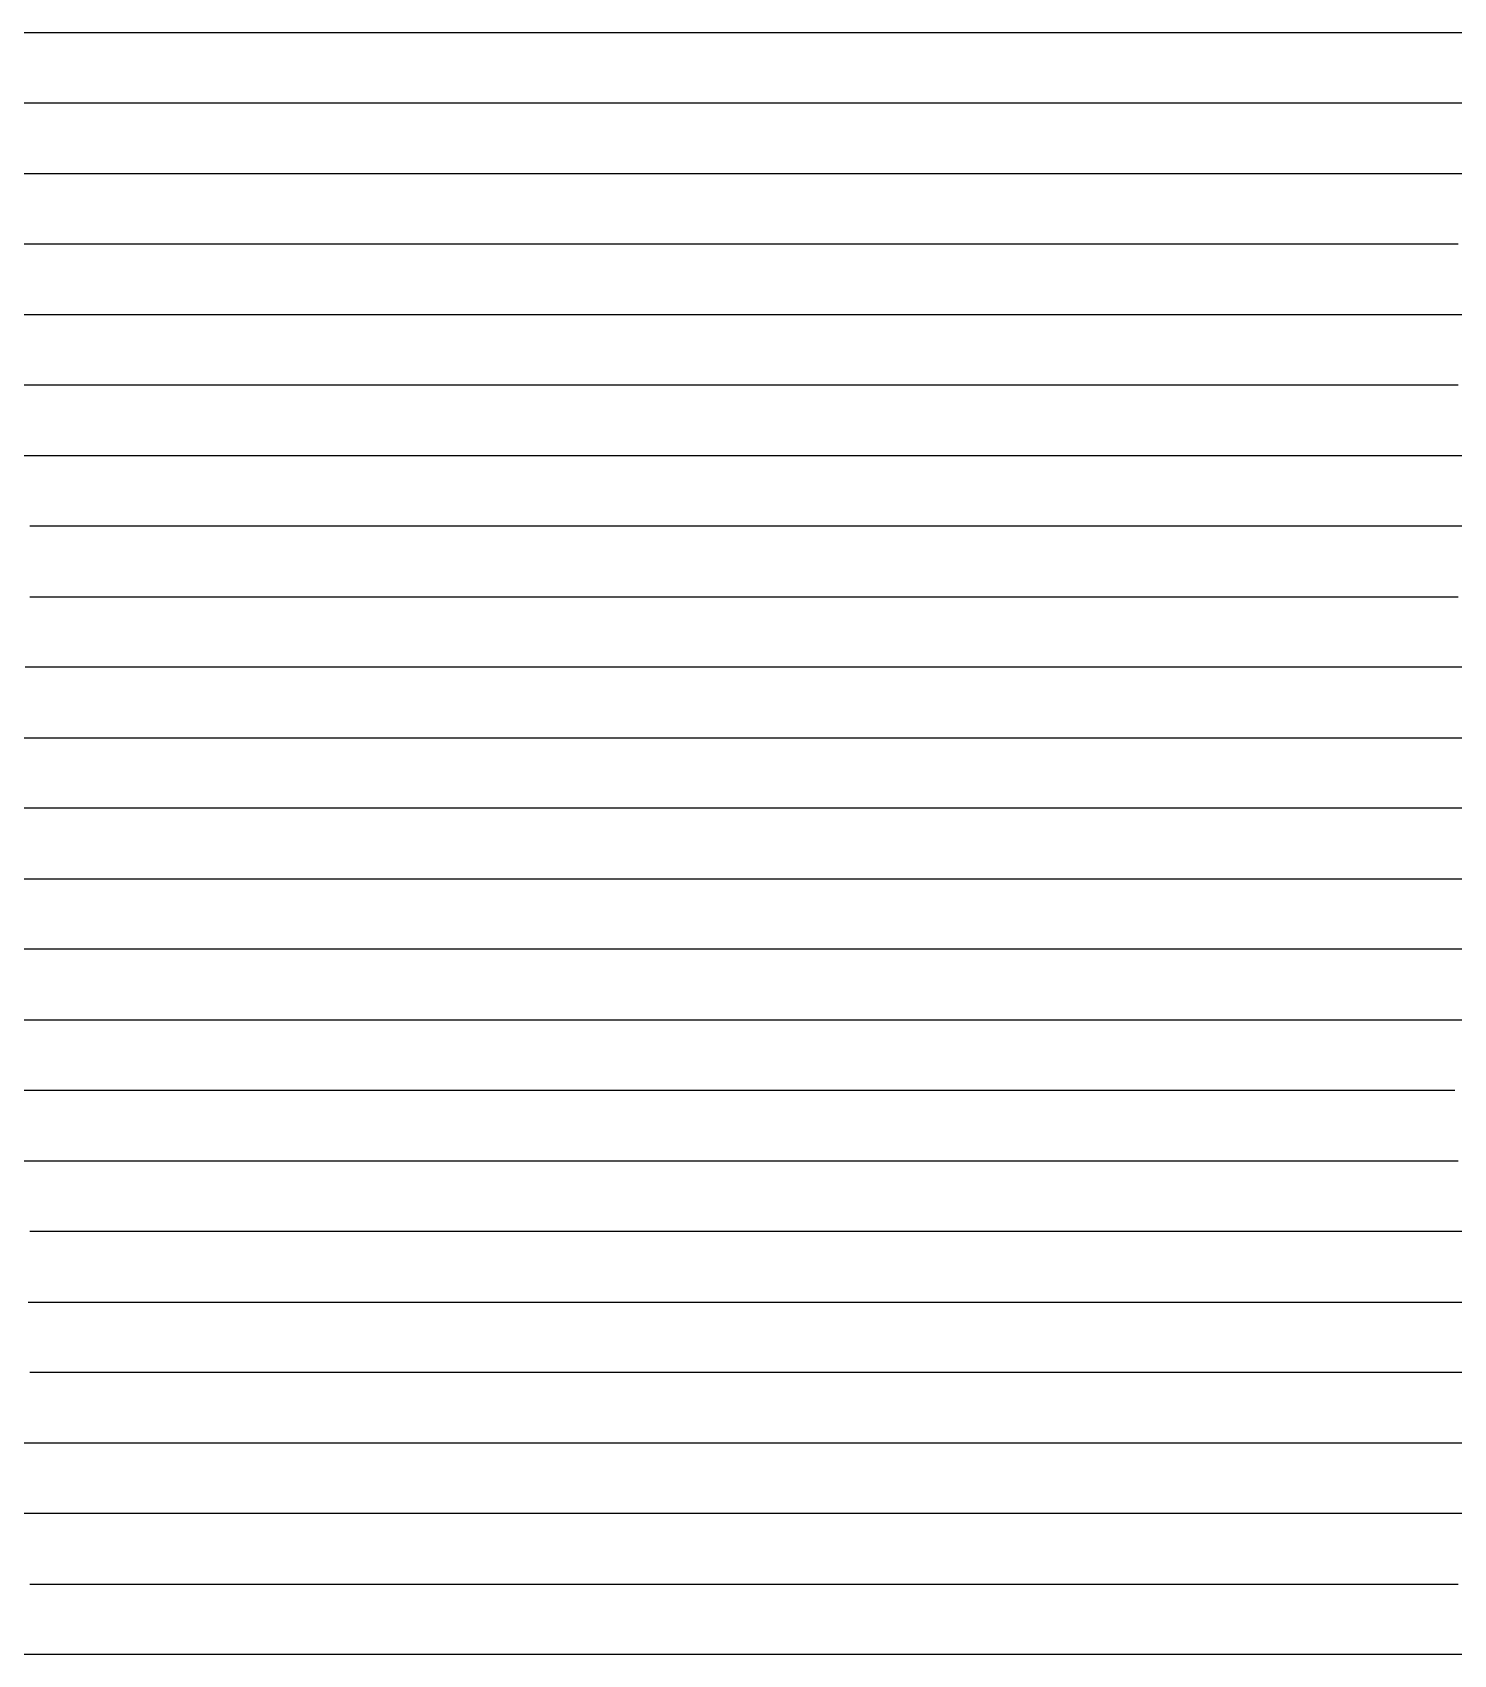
# Model space of a CAD drawing. Extents: x 20 to 170, y 60 to 234.
# Drawn here: x 95 to 113.75, y 102.8 to 124.21 of the extents above; entities that cross this region are included whole.
import ezdxf

# ---------------------------------------------------------------- set-up
doc = ezdxf.new("R2010")
doc.units = 0
doc.header["$LTSCALE"] = 0.000394
doc.layers.add('SPLINE', color=7, linetype='CONTINUOUS')

msp = doc.modelspace()

# ---------------------------------------------------------------- linework, layer by layer
at = {"layer": 'SPLINE', "color": 2}
for points in [[(94.619499, 124.206131, -26.783003), (95.316696, 124.206131, -26.382244), (96.713524, 124.206131, -25.712126), (97.58564, 124.206131, -25.251808), (97.760559, 124.206131, -25.198608), (98.107971, 124.206131, -25.107788), (99.504791, 124.206131, -24.61619), (100.376907, 124.206131, -24.22793), (100.551758, 124.206131, -24.17469), (100.899231, 124.206131, -24.13711), (102.296021, 124.206131, -23.930492), (102.927078, 124.206131, -23.802092), (103.553436, 124.206131, -22.681116), (103.690521, 124.206131, -22.346056), (103.865402, 124.206131, -21.985958), (104.390083, 124.206131, -21.04348), (104.564957, 124.206131, -20.758501), (104.737526, 124.206131, -20.576921), (105.087288, 124.206131, -20.407822), (105.829445, 124.206131, -20.357721), (106.155594, 124.206131, -20.288803), (106.484116, 124.206131, -20.273184), (106.831551, 124.206131, -20.279444), (107.181343, 124.206131, -20.342041), (108.925606, 124.206131, -20.98086), (109.275375, 124.206131, -21.121759), (110.802155, 124.206131, -22.342936), (110.82341, 124.206131, -22.349195), (112.066635, 124.206131, -22.374256), (113.461075, 124.206131, -22.374256), (114.160637, 124.206131, -22.483856)], [(114.245766, 123.274933, -22.962914), (113.461075, 123.274933, -22.743715), (112.76387, 123.274933, -22.461916), (112.414047, 123.274933, -22.399296), (111.36702, 123.274933, -22.311636), (110.669815, 123.274933, -22.292816), (109.755188, 123.274933, -22.346056), (109.731522, 123.274933, -22.355455), (109.275375, 123.274933, -22.020437), (108.575783, 123.274933, -21.372259), (108.228348, 123.274933, -21.1374), (107.878517, 123.274933, -20.971439), (107.181343, 123.274933, -20.583181), (107.006432, 123.274933, -20.526821), (106.484116, 123.274933, -20.442282), (105.784515, 123.274933, -20.354582), (105.087288, 123.274933, -20.382742), (104.912407, 123.274933, -20.439121), (104.65004, 123.274933, -20.545582), (104.390083, 123.274933, -20.677101), (104.040253, 123.274933, -20.915062), (103.690521, 123.274933, -21.278299), (103.525055, 123.274933, -21.591457), (102.797089, 123.274933, -23.482672), (102.775803, 123.274933, -23.520252), (102.296021, 123.274933, -23.704992), (100.899231, 123.274933, -23.939852), (100.551758, 123.274933, -23.986832), (100.376907, 123.274933, -24.024412), (99.504791, 123.274933, -24.28113), (98.107971, 123.274933, -24.866688), (97.58564, 123.274933, -25.016968), (96.713524, 123.274933, -25.370846), (96.013939, 123.274933, -25.759087), (95.316696, 123.274933, -26.106705), (93.222641, 123.274933, -27.20886)], [(93.922264, 122.343689, -26.469904), (95.316696, 122.343689, -25.878086), (96.713524, 122.343689, -25.107788), (98.107971, 122.343689, -24.64123), (98.457794, 122.343689, -24.51289), (98.807556, 122.343689, -24.36569), (100.376907, 122.343689, -23.867872), (100.551758, 122.343689, -23.827112), (101.511368, 122.343689, -23.708132), (102.121147, 122.343689, -23.532812), (102.667099, 122.343689, -22.981674), (102.688377, 122.343689, -22.950354), (102.938911, 122.343689, -22.389915), (103.189423, 122.343689, -21.920218), (103.690521, 122.343689, -21.06852), (103.865402, 122.343689, -20.924461), (104.040253, 122.343689, -20.833681), (104.390083, 122.343689, -20.780441), (105.087288, 122.343689, -20.504902), (105.784515, 122.343689, -20.470442), (106.134315, 122.343689, -20.504902), (106.484116, 122.343689, -20.658281), (107.356194, 122.343689, -21.15308), (107.528755, 122.343689, -21.272039), (107.703667, 122.343689, -21.441099), (107.878517, 122.343689, -21.635258), (108.379616, 122.343689, -22.158157), (108.800293, 122.343689, -22.292816), (109.275375, 122.343689, -22.283436), (110.669815, 122.343689, -22.295956), (111.36702, 122.343689, -22.439976), (112.066635, 122.343689, -22.630976), (112.770966, 122.343689, -22.937874), (112.872581, 122.343689, -22.959774), (113.461075, 122.343689, -22.749996), (113.924286, 122.343689, -22.533936)], [(113.810867, 121.414871, -21.14678), (113.227081, 121.414871, -21.920218), (112.960014, 121.414871, -22.299076), (112.938751, 121.414871, -22.320995), (112.501472, 121.414871, -22.565256), (112.312431, 121.414871, -22.696775), (112.04538, 121.414871, -22.809456), (110.669815, 121.414871, -22.468176), (109.972603, 121.414871, -22.324116), (109.275375, 121.414871, -22.283436), (108.63015, 121.414871, -22.330376), (108.509605, 121.414871, -22.349195), (107.987289, 121.414871, -22.211416), (107.420044, 121.414871, -21.892017), (107.16951, 121.414871, -21.682238), (106.484116, 121.414871, -21.26264), (106.134315, 121.414871, -21.065399), (105.784515, 121.414871, -20.95266), (105.588333, 121.414871, -20.943281), (105.325989, 121.414871, -20.849321), (105.087288, 121.414871, -20.783562), (104.390083, 121.414871, -20.774181), (104.040253, 121.414871, -20.846222), (103.865402, 121.414871, -20.936981), (103.605392, 121.414871, -21.13114), (103.343056, 121.414871, -21.353439), (102.993263, 121.414871, -21.732338), (102.688377, 121.414871, -22.189476), (102.012428, 121.414871, -23.423214), (100.899231, 121.414871, -23.623592), (100.551758, 121.414871, -23.676832), (100.376907, 121.414871, -23.717512), (99.504791, 121.414871, -23.971172), (98.107971, 121.414871, -24.44087), (96.713524, 121.414871, -25.038908), (96.363731, 121.414871, -25.173548), (96.101364, 121.414871, -25.292528), (95.841377, 121.414871, -25.433426), (95.666496, 121.414871, -25.536806), (95.316696, 121.414871, -25.683947), (93.922264, 121.414871, -26.210024)], [(93.922264, 120.483658, -25.978264), (95.316696, 120.483658, -25.527367), (96.713524, 120.483658, -24.951248), (98.457794, 120.483658, -24.05571), (98.807556, 120.483658, -23.946112), (99.504791, 120.483658, -23.745712), (100.899231, 120.483658, -23.457632), (101.513718, 120.483658, -23.432592), (101.882462, 120.483658, -23.297974), (102.600922, 120.483658, -21.904577), (102.645813, 120.483658, -21.829378), (102.818375, 120.483658, -21.600838), (102.993263, 120.483658, -21.45052), (103.690521, 120.483658, -21.099819), (104.040253, 120.483658, -21.01528), (104.390083, 120.483658, -20.95266), (104.737526, 120.483658, -20.936981), (105.087288, 120.483658, -20.9683), (105.262192, 120.483658, -21.01528), (105.784515, 120.483658, -21.265779), (106.484116, 120.483658, -21.641518), (107.072609, 120.483658, -22.205135), (107.093887, 120.483658, -22.214516), (107.878517, 120.483658, -22.180098), (108.575783, 120.483658, -22.176958), (109.535355, 120.483658, -22.324116), (109.818947, 120.483658, -22.324116), (110.10257, 120.483658, -22.389915), (110.669815, 120.483658, -22.558956), (110.899063, 120.483658, -22.659176), (111.128349, 120.483658, -22.743715), (111.149628, 120.483658, -22.731195), (112.038292, 120.483658, -22.155058), (112.76387, 120.483658, -21.127979), (113.113632, 120.483658, -20.730362), (113.461075, 120.483658, -20.526821), (114.160637, 120.483658, -20.295103)], [(113.810867, 119.552414, -20.010183), (113.461075, 119.552414, -20.063343), (113.113632, 119.552414, -20.219963), (112.414047, 119.552414, -20.592562), (112.066635, 119.552414, -20.824282), (111.128349, 119.552414, -22.070498), (110.669815, 119.552414, -22.311636), (110.485443, 119.552414, -22.383615), (110.277481, 119.552414, -22.499516), (109.776413, 119.552414, -22.327276), (109.46209, 119.552414, -22.274055), (108.925606, 119.552414, -22.104918), (108.575783, 119.552414, -22.064238), (108.228348, 119.552414, -22.061098), (108.053429, 119.552414, -22.076797), (107.878517, 119.552414, -22.101818), (107.507477, 119.552414, -22.176958), (106.985176, 119.552414, -22.057978), (106.734642, 119.552414, -22.023558), (106.264305, 119.552414, -22.020437), (106.243027, 119.552414, -22.001617), (105.692352, 119.552414, -21.5476), (105.415825, 119.552414, -21.347179), (105.122757, 119.552414, -21.2689), (104.737526, 119.552414, -21.215679), (104.040253, 119.552414, -21.215679), (103.690521, 119.552414, -21.231359), (102.993263, 119.552414, -21.33778), (102.645813, 119.552414, -21.672817), (102.296021, 119.552414, -22.242716), (102.066765, 119.552414, -22.627855), (101.816261, 119.552414, -23.103834), (101.487755, 119.552414, -23.304234), (100.899231, 119.552414, -23.272934), (100.202026, 119.552414, -23.357414), (99.679703, 119.552414, -23.441992), (99.504791, 119.552414, -23.485832), (98.807556, 119.552414, -23.739452), (98.457794, 119.552414, -23.858412), (98.370331, 119.552414, -23.902292), (97.410728, 119.552414, -24.40955), (96.713524, 119.552414, -24.829128), (95.316696, 119.552414, -25.405266), (93.922264, 119.552414, -25.874947)], [(93.922264, 118.623627, -25.712126), (95.316696, 118.623627, -25.286308), (96.013939, 118.623627, -25.045168), (96.713524, 118.623627, -24.694489), (97.410728, 118.623627, -24.19035), (97.760559, 118.623627, -24.008732), (98.457794, 118.623627, -23.695652), (98.807556, 118.623627, -23.557852), (99.32988, 118.623627, -23.322994), (99.504791, 118.623627, -23.254114), (99.852196, 118.623627, -23.197754), (100.899231, 118.623627, -23.157074), (101.402657, 118.623627, -23.182114), (101.804436, 118.623627, -22.853313), (101.832809, 118.623627, -22.828274), (102.064415, 118.623627, -22.449356), (102.253487, 118.623627, -22.180098), (102.645813, 118.623627, -21.654078), (102.993263, 118.623627, -21.319019), (103.690521, 118.623627, -21.22818), (105.087288, 118.623627, -21.306459), (105.224373, 118.623627, -21.34096), (105.359077, 118.623627, -21.39102), (105.633247, 118.623627, -21.51314), (106.200485, 118.623627, -21.873238), (106.484116, 118.623627, -21.866978), (107.878517, 118.623627, -21.926437), (108.575783, 118.623627, -21.979677), (109.275375, 118.623627, -22.123737), (109.514076, 118.623627, -22.198875), (109.698441, 118.623627, -22.076797), (110.253838, 118.623627, -21.845037), (110.272736, 118.623627, -21.829378), (110.669815, 118.623627, -21.306459), (111.019638, 118.623627, -20.827421), (111.36702, 118.623627, -20.514261), (112.066635, 118.623627, -20.088444), (112.241554, 118.623627, -19.988243), (112.414047, 118.623627, -19.906803), (112.76387, 118.623627, -19.825403), (113.113632, 118.623627, -19.794104), (113.461075, 118.623627, -19.753384), (114.160637, 118.623627, -19.718964)], [(114.007034, 117.692383, -19.709543), (113.461075, 117.692383, -19.480986), (112.76387, 117.692383, -19.462185), (112.066635, 117.692383, -19.571785), (111.716835, 117.692383, -19.609325), (111.36702, 117.692383, -19.718964), (110.669815, 117.692383, -20.229343), (109.275375, 117.692383, -21.726078), (108.946861, 117.692383, -21.992218), (108.925606, 117.692383, -22.007877), (108.549789, 117.692383, -21.970318), (108.041656, 117.692383, -21.788717), (107.878517, 117.692383, -21.751118), (107.703667, 117.692383, -21.726078), (107.181343, 117.692383, -21.685358), (106.484116, 117.692383, -21.641518), (106.122482, 117.692383, -21.675938), (105.741951, 117.692383, -21.766758), (105.413452, 117.692383, -21.660337), (105.087288, 117.692383, -21.522539), (104.390083, 117.692383, -21.2689), (103.690521, 117.692383, -21.22818), (102.993263, 117.692383, -21.31584), (102.818375, 117.692383, -21.441099), (102.296021, 117.692383, -21.960897), (102.05497, 117.692383, -22.249016), (101.861191, 117.692383, -22.511995), (101.315224, 117.692383, -23.000494), (100.899231, 117.692383, -22.997334), (100.202026, 117.692383, -22.969173), (99.852196, 117.692383, -22.972294), (99.504791, 117.692383, -23.028654), (99.32988, 117.692383, -23.097534), (98.807556, 117.692383, -23.391893), (98.457794, 117.692383, -23.570332), (98.107971, 117.692383, -23.717512), (97.410728, 117.692383, -24.014992), (96.713524, 117.692383, -24.54731), (95.687782, 117.692383, -25.098408), (95.141815, 117.692383, -25.186089), (94.966896, 117.692383, -25.223688)], [(94.966896, 116.761154, -25.045168), (95.753952, 116.761154, -24.882368), (96.233772, 116.761154, -24.62875), (97.060936, 116.761154, -24.10581), (97.410728, 116.761154, -23.889732), (97.760559, 116.761154, -23.742552), (98.107971, 116.761154, -23.573492), (98.807556, 116.761154, -23.197754), (99.32988, 116.761154, -22.900274), (99.504791, 116.761154, -22.834494), (99.679703, 116.761154, -22.800076), (99.852196, 116.761154, -22.784416), (100.899231, 116.761154, -22.781296), (101.249031, 116.761154, -22.765656), (101.270302, 116.761154, -22.749996), (101.91082, 116.761154, -22.073618), (102.038429, 116.761154, -21.945278), (102.296021, 116.761154, -21.735477), (102.47094, 116.761154, -21.619577), (102.993263, 116.761154, -21.319019), (103.690521, 116.761154, -21.22818), (104.390083, 116.761154, -21.2689), (104.737526, 116.761154, -21.33778), (105.087288, 116.761154, -21.42544), (105.349663, 116.761154, -21.52566), (105.633247, 116.761154, -21.619577), (106.058693, 116.761154, -21.50062), (106.484116, 116.761154, -21.456779), (107.878517, 116.761154, -21.660337), (108.207092, 116.761154, -21.741737), (108.228348, 116.761154, -21.735477), (108.488335, 116.761154, -21.522539), (109.225777, 116.761154, -20.799221), (109.447929, 116.761154, -20.473581), (110.147484, 116.761154, -19.703283), (110.322403, 116.761154, -19.552965), (110.669815, 116.761154, -19.387045), (111.36702, 116.761154, -19.289986), (112.066635, 116.761154, -19.221106), (112.525108, 116.761154, -19.252405), (112.981285, 116.761154, -19.446526), (113.461075, 116.761154, -19.455925), (113.810867, 116.761154, -19.581165)], [(113.995224, 115.832321, -19.953823), (113.728157, 115.832321, -19.769043), (112.806404, 115.832321, -19.318146), (112.130424, 115.832321, -19.211685), (112.066635, 115.832321, -19.161585), (111.716835, 115.832321, -18.945547), (111.36702, 115.832321, -18.882927), (110.669815, 115.832321, -18.945547), (110.147484, 115.832321, -19.114605), (109.700821, 115.832321, -19.246145), (109.488083, 115.832321, -19.383905), (109.381699, 115.832321, -19.471565), (109.275375, 115.832321, -19.574905), (109.100464, 115.832321, -19.803463), (108.27092, 115.832321, -21.059139), (107.812378, 115.832321, -21.5476), (107.791092, 115.832321, -21.556959), (107.136452, 115.832321, -21.44738), (106.810272, 115.832321, -21.41922), (106.484116, 115.832321, -21.416059), (106.089424, 115.832321, -21.42544), (105.675812, 115.832321, -21.475559), (105.087288, 115.832321, -21.39102), (104.912407, 115.832321, -21.3566), (104.390083, 115.832321, -21.1875), (104.040253, 115.832321, -21.127979), (103.690521, 115.832321, -21.115499), (102.993263, 115.832321, -21.237579), (102.47094, 115.832321, -21.616478), (102.296021, 115.832321, -21.710398), (101.740646, 115.832321, -22.092438), (101.530319, 115.832321, -22.261496), (101.322289, 115.832321, -22.455656), (101.161568, 115.832321, -22.618456), (100.899231, 115.832321, -22.649796), (100.202026, 115.832321, -22.693596), (99.852196, 115.832321, -22.709316), (99.504791, 115.832321, -22.734356), (99.32988, 115.832321, -22.784416), (98.807556, 115.832321, -23.081894), (98.107971, 115.832321, -23.407534), (97.410728, 115.832321, -23.695652), (96.713524, 115.832321, -24.06513), (96.013939, 115.832321, -24.40011), (95.666496, 115.832321, -24.55357), (94.90313, 115.832321, -24.866688)], [(94.052254, 114.901108, -25.001308), (95.316696, 114.901108, -24.39073), (96.713524, 114.901108, -23.742552), (98.107971, 114.901108, -23.263514), (98.807556, 114.901108, -22.966034), (99.32988, 114.901108, -22.712416), (99.504791, 114.901108, -22.659176), (99.679703, 114.901108, -22.640396), (100.202026, 114.901108, -22.599676), (100.899231, 114.901108, -22.530796), (101.182816, 114.901108, -22.496336), (101.20649, 114.901108, -22.490116), (101.478271, 114.901108, -22.270876), (101.750061, 114.901108, -22.086178), (102.993263, 114.901108, -21.1875), (103.690521, 114.901108, -21.11232), (104.040253, 114.901108, -21.11232), (104.390083, 114.901108, -21.134239), (104.86277, 114.901108, -21.23448), (105.044746, 114.901108, -21.284559), (106.484116, 114.901108, -21.265779), (106.843361, 114.901108, -21.28142), (107.202621, 114.901108, -21.3566), (107.42952, 114.901108, -21.17182), (108.228348, 114.901108, -19.941263), (108.403229, 114.901108, -19.706444), (108.575783, 114.901108, -19.512285), (109.275375, 114.901108, -18.936108), (109.62278, 114.901108, -18.713827), (109.972603, 114.901108, -18.626167), (110.669815, 114.901108, -18.648067), (111.149628, 114.901108, -18.876667), (111.36702, 114.901108, -18.876667), (111.716835, 114.901108, -18.914248), (112.066635, 114.901108, -19.108345), (112.76387, 114.901108, -19.646925), (113.113632, 114.901108, -19.884903), (113.286156, 114.901108, -20.053984), (113.635986, 114.901108, -20.492361), (113.657265, 114.901108, -20.504902), (114.257545, 114.901108, -20.129164)], [(114.857872, 113.969925, -19.972584), (113.461075, 113.969925, -20.003883), (113.134895, 113.969925, -20.179243), (112.806404, 113.969925, -20.429722), (112.785126, 113.969925, -20.420341), (112.425888, 113.969925, -19.844183), (112.066635, 113.969925, -19.418365), (111.979149, 113.969925, -19.346325), (111.891716, 113.969925, -19.283726), (111.36702, 113.969925, -18.964327), (110.669815, 113.969925, -18.613607), (109.275375, 113.969925, -18.504007), (108.925606, 113.969925, -18.532207), (108.575783, 113.969925, -18.688787), (108.228348, 113.969925, -19.026947), (107.878517, 113.969925, -19.484085), (107.301895, 113.969925, -20.291964), (106.722839, 113.969925, -21.256399), (106.701561, 113.969925, -21.265779), (105.437111, 113.969925, -21.265779), (105.087288, 113.969925, -21.17812), (104.737526, 113.969925, -21.134239), (104.390083, 113.969925, -21.11858), (103.690521, 113.969925, -21.11232), (102.993263, 113.969925, -21.1875), (102.296021, 113.969925, -21.710398), (101.783173, 113.969925, -22.054857), (101.527908, 113.969925, -22.192656), (101.270302, 113.969925, -22.358576), (100.899231, 113.969925, -22.393036), (100.551758, 113.969925, -22.427456), (99.852196, 113.969925, -22.593416), (99.767128, 113.969925, -22.609076), (99.504791, 113.969925, -22.630976), (99.154991, 113.969925, -22.728056), (98.807556, 113.969925, -22.847054), (98.107971, 113.969925, -23.128874), (97.410728, 113.969925, -23.332394), (97.060936, 113.969925, -23.416954), (95.841377, 113.969925, -23.770752), (95.666496, 113.969925, -23.842772), (94.794373, 113.969925, -24.37195)], [(93.922264, 113.038696, -24.829128), (95.316696, 113.038696, -23.930492), (95.666496, 113.038696, -23.733192), (96.013939, 113.038696, -23.632992), (96.713524, 113.038696, -23.357414), (98.107971, 113.038696, -22.962914), (99.504791, 113.038696, -22.580875), (100.202026, 113.038696, -22.439976), (100.551758, 113.038696, -22.393036), (100.811806, 113.038696, -22.371096), (101.511368, 113.038696, -22.261496), (101.953354, 113.038696, -22.026638), (102.296021, 113.038696, -21.669718), (102.558388, 113.038696, -21.45052), (102.993263, 113.038696, -21.127979), (103.690521, 113.038696, -20.999599), (105.087288, 113.038696, -21.093559), (105.378029, 113.038696, -21.156179), (105.666359, 113.038696, -21.265779), (105.687622, 113.038696, -21.265779), (105.857788, 113.038696, -21.21254), (106.484116, 113.038696, -20.573801), (107.290047, 113.038696, -19.255526), (107.410622, 113.038696, -19.083305), (107.528755, 113.038696, -18.942408), (107.878517, 113.038696, -18.707527), (108.228348, 113.038696, -18.597967), (108.575783, 113.038696, -18.538467), (108.925606, 113.038696, -18.497747), (109.275375, 113.038696, -18.497747), (109.972603, 113.038696, -18.525948), (110.669815, 113.038696, -18.788967), (110.991257, 113.038696, -18.964327), (111.151955, 113.038696, -19.086445), (111.312653, 113.038696, -19.246145), (111.636482, 113.038696, -19.731483), (111.957893, 113.038696, -20.373362), (111.979149, 113.038696, -20.392141), (112.066635, 113.038696, -20.304483), (112.414047, 113.038696, -20.053984), (112.76387, 113.038696, -19.950644), (113.461075, 113.038696, -19.938124), (114.160637, 113.038696, -19.938124)], [(114.160637, 112.109879, -20.041464), (113.635986, 112.109879, -19.928743), (113.461075, 112.109879, -19.909964), (113.113632, 112.109879, -19.903704), (112.76387, 112.109879, -19.906803), (112.066635, 112.109879, -19.956944), (111.683754, 112.109879, -20.016443), (111.30323, 112.109879, -20.207443), (111.281952, 112.109879, -20.204264), (111.203934, 112.109879, -20.075903), (110.494934, 112.109879, -19.042587), (110.322403, 112.109879, -18.842167), (110.147484, 112.109879, -18.682487), (109.972603, 112.109879, -18.579187), (109.275375, 112.109879, -18.494627), (108.925606, 112.109879, -18.303629), (108.575783, 112.109879, -18.241009), (107.878517, 112.109879, -18.297369), (107.703667, 112.109879, -18.381929), (107.528755, 112.109879, -18.513388), (106.656639, 112.109879, -19.362005), (106.484116, 112.109879, -19.571785), (105.654526, 112.109879, -20.999599), (105.633247, 112.109879, -21.0278), (105.444183, 112.109879, -21.121759), (105.087288, 112.109879, -21.07164), (104.912407, 112.109879, -21.06852), (104.390083, 112.109879, -21.0278), (103.690521, 112.109879, -20.999599), (102.993263, 112.109879, -21.099819), (102.558388, 112.109879, -21.45052), (102.296021, 112.109879, -21.691658), (102.05497, 112.109879, -21.970318), (102.033714, 112.109879, -21.979677), (99.504791, 112.109879, -22.480696), (98.107971, 112.109879, -22.809456), (96.713524, 112.109879, -23.235353), (95.316696, 112.109879, -23.902292), (94.423332, 112.109879, -24.41577)], [(94.825142, 111.178665, -22.737455), (95.146507, 111.178665, -23.557852), (95.229248, 111.178665, -23.623592), (95.316696, 111.178665, -23.611092), (95.687782, 111.178665, -23.670572), (96.713524, 111.178665, -23.166454), (98.457794, 111.178665, -22.590296), (99.504791, 111.178665, -22.339796), (100.899231, 111.178665, -22.111217), (101.487755, 111.178665, -21.989098), (102.069153, 111.178665, -21.726078), (102.296021, 111.178665, -21.5413), (102.993263, 111.178665, -21.18438), (103.343056, 111.178665, -21.06852), (103.690521, 111.178665, -20.999599), (104.335709, 111.178665, -20.936981), (104.657127, 111.178665, -20.924461), (104.978577, 111.178665, -20.933882), (105.087288, 111.178665, -20.802341), (105.545815, 111.178665, -20.223083), (106.484116, 111.178665, -18.814007), (106.831551, 111.178665, -18.497747), (107.181343, 111.178665, -18.359989), (107.528755, 111.178665, -18.291109), (107.878517, 111.178665, -18.237869), (108.925606, 111.178665, -18.237869), (109.275375, 111.178665, -18.378769), (109.797668, 111.178665, -18.701267), (109.972603, 111.178665, -18.829687), (110.147484, 111.178665, -18.979967), (110.277481, 111.178665, -19.114605), (110.322403, 111.178665, -19.167866), (110.669815, 111.178665, -19.759684), (110.82341, 111.178665, -20.035223), (110.844696, 111.178665, -20.060244), (112.066635, 111.178665, -19.900583), (113.461075, 111.178665, -19.909964), (113.940865, 111.178665, -20.135424)], [(113.765953, 110.247437, -20.110363), (113.418564, 110.247437, -20.163584), (113.229439, 110.247437, -20.075903), (112.730759, 110.247437, -19.875504), (112.066635, 110.247437, -19.825403), (111.716835, 110.247437, -19.841043), (111.019638, 110.247437, -19.894283), (110.669815, 110.247437, -19.950644), (110.561104, 110.247437, -19.985064), (110.539848, 110.247437, -19.969423), (109.275375, 110.247437, -18.469587), (108.925606, 110.247437, -18.269169), (108.575783, 110.247437, -18.234749), (108.249626, 110.247437, -18.234749), (108.053429, 110.247437, -18.134529), (107.878517, 110.247437, -18.078169), (107.181343, 110.247437, -18.059389), (106.831551, 110.247437, -18.159569), (106.656639, 110.247437, -18.269169), (106.484116, 110.247437, -18.428909), (105.784515, 110.247437, -19.111506), (105.437111, 110.247437, -19.552965), (104.78241, 110.247437, -20.511162), (104.761162, 110.247437, -20.533062), (104.191528, 110.247437, -20.811762), (104.0923, 110.247437, -20.836802), (102.993263, 110.247437, -21.28772), (102.558388, 110.247437, -21.481859), (101.946259, 110.247437, -21.669718), (101.598816, 110.247437, -21.788717), (101.249031, 110.247437, -21.929598), (100.899231, 110.247437, -21.989098), (99.852196, 110.247437, -22.189476), (99.504791, 110.247437, -22.242716), (98.107971, 110.247437, -22.612196), (96.517326, 110.247437, -23.197754), (96.493698, 110.247437, -23.172714), (96.347191, 110.247437, -22.803196), (96.089592, 110.247437, -22.295956), (95.831963, 110.247437, -21.992218), (95.510506, 110.247437, -21.726078), (95.316696, 110.247437, -21.610218), (95, 110.247437, -21.550699), (94.685638, 110.247437, -21.588278)], [(94.619499, 109.318573, -20.799221), (95.316696, 109.318573, -20.611382), (95.666496, 109.318573, -20.639542), (96.013939, 109.318573, -20.724081), (96.363731, 109.318573, -20.924461), (96.538612, 109.318573, -21.106079), (96.713524, 109.318573, -21.416059), (96.997116, 109.318573, -22.129997), (97.280769, 109.318573, -22.749996), (97.302055, 109.318573, -22.787556), (99.504791, 109.318573, -22.111217), (100.202026, 109.318573, -22.029818), (100.551758, 109.318573, -22.004738), (100.811806, 109.318573, -21.957798), (100.899231, 109.318573, -21.938997), (102.296021, 109.318573, -21.516279), (102.993263, 109.318573, -21.203159), (103.343056, 109.318573, -21.06226), (103.690521, 109.318573, -20.883741), (103.931549, 109.318573, -20.758501), (104.673729, 109.318573, -19.884903), (105.087288, 109.318573, -19.346325), (105.784515, 109.318573, -18.497747), (106.134315, 109.318573, -18.291109), (106.831551, 109.318573, -18.006189), (107.181343, 109.318573, -17.943489), (107.528755, 109.318573, -17.934109), (107.878517, 109.318573, -17.956049), (108.228348, 109.318573, -18.059389), (108.575783, 109.318573, -18.244129), (108.925606, 109.318573, -18.463327), (109.166664, 109.318573, -18.660587), (109.275375, 109.318573, -18.763927), (110.081345, 109.318573, -19.700144), (110.10257, 109.318573, -19.709543), (110.350723, 109.318573, -19.769043), (110.669815, 109.318573, -19.665726), (111.36702, 109.318573, -19.603106), (111.716835, 109.318573, -19.665726), (111.979149, 109.318573, -19.781544), (112.553513, 109.318573, -19.731483), (112.886765, 109.318573, -19.631266), (113.222382, 109.318573, -19.587465), (113.243599, 109.318573, -19.581165), (113.461075, 109.318573, -19.399586), (113.810867, 109.318573, -19.061407)], [(114.857872, 108.38739, -18.122009), (113.461075, 108.38739, -18.447649), (113.00489, 108.38739, -18.726347), (112.546394, 108.38739, -19.064528), (112.295883, 108.38739, -19.145926), (111.608131, 108.38739, -19.506025), (111.357605, 108.38739, -19.487246), (111.128349, 108.38739, -19.474686), (110.669815, 108.38739, -19.512285), (109.90641, 108.38739, -19.609325), (109.655876, 108.38739, -19.352625), (108.575783, 108.38739, -18.353729), (108.228348, 108.38739, -18.056269), (107.878517, 108.38739, -17.940409), (106.484116, 108.38739, -17.95295), (106.134315, 108.38739, -17.999889), (105.959435, 108.38739, -18.056269), (105.784515, 108.38739, -18.153309), (105.609604, 108.38739, -18.297369), (105.437111, 108.38739, -18.507187), (104.555511, 108.38739, -19.634405), (104.002457, 108.38739, -20.542461), (103.777946, 108.38739, -20.799221), (102.993263, 108.38739, -21.18438), (102.296021, 108.38739, -21.503759), (101.946259, 108.38739, -21.635258), (101.686241, 108.38739, -21.707277), (100.899231, 108.38739, -21.870098), (100.202026, 108.38739, -21.992218), (99.504791, 108.38739, -22.042297), (99.036804, 108.38739, -22.148798), (98.568848, 108.38739, -22.292816), (98.261566, 108.38739, -22.186357), (98.107971, 108.38739, -21.970318), (97.410728, 108.38739, -20.749102), (97.060936, 108.38739, -20.479841), (96.713524, 108.38739, -20.370241), (95.316696, 108.38739, -20.169844), (94.966896, 108.38739, -20.198044)], [(94.945633, 107.456161, -20.104103), (95.579071, 107.456161, -20.141644), (96.013939, 107.456161, -20.044603), (96.363731, 107.456161, -20.044603), (96.713524, 107.456161, -20.069643), (97.060936, 107.456161, -20.079063), (97.410728, 107.456161, -20.063343), (97.760559, 107.456161, -20.104103), (98.107971, 107.456161, -20.241863), (98.457794, 107.456161, -20.583181), (98.807556, 107.456161, -21.080999), (99.176277, 107.456161, -21.53508), (99.504791, 107.456161, -21.694757), (99.722237, 107.456161, -21.829378), (100.145294, 107.456161, -21.835678), (100.899231, 107.456161, -21.744858), (102.296021, 107.456161, -21.55386), (102.47094, 107.456161, -21.48806), (102.993263, 107.456161, -21.23448), (103.690521, 107.456161, -20.911942), (103.855927, 107.456161, -20.598822), (104.061539, 107.456161, -20.238724), (104.574448, 107.456161, -19.402685), (105.087288, 107.456161, -18.760807), (105.437111, 107.456161, -18.347469), (105.609604, 107.456161, -18.153309), (105.784515, 107.456161, -18.024929), (106.484116, 107.456161, -17.934109), (107.181343, 107.456161, -17.965429), (107.528755, 107.456161, -18.009289), (107.878517, 107.456161, -18.078169), (108.228348, 107.456161, -18.225349), (109.275375, 107.456161, -19.111506), (109.62278, 107.456161, -19.327505), (110.156906, 107.456161, -19.192905), (110.757271, 107.456161, -19.205425), (111.423767, 107.456161, -18.788967), (111.745216, 107.456161, -18.673107), (112.066635, 107.456161, -18.591667), (113.461075, 107.456161, -18.071909), (114.160637, 107.456161, -17.984249)], [(114.160637, 106.527359, -17.821411), (113.461075, 106.527359, -17.859009), (112.76387, 106.527359, -17.943489), (112.414047, 106.527359, -18.040609), (111.629387, 106.527359, -18.325529), (110.669815, 106.527359, -18.638647), (109.972603, 106.527359, -18.807747), (109.62278, 106.527359, -18.917347), (109.18792, 106.527359, -19.149065), (109.105202, 106.527359, -19.127146), (107.878517, 106.527359, -18.32869), (107.181343, 106.527359, -17.993629), (106.484116, 106.527359, -17.927889), (106.134315, 106.527359, -17.940409), (105.784515, 106.527359, -18.043709), (105.087288, 106.527359, -18.782707), (104.399498, 106.527359, -19.656305), (103.690521, 106.527359, -20.9965), (102.754555, 106.527359, -21.41922), (102.730919, 106.527359, -21.41922), (102.296021, 106.527359, -21.2971), (101.849327, 106.527359, -21.247), (101.402657, 106.527359, -21.31584), (101.095367, 106.527359, -21.203159), (100.856697, 106.527359, -21.16556), (99.630043, 106.527359, -20.423462), (99.32988, 106.527359, -20.069643), (99.154991, 106.527359, -19.894283), (98.807556, 106.527359, -19.718964), (98.107971, 106.527359, -19.681385), (97.760559, 106.527359, -19.734564), (97.060936, 106.527359, -19.790983), (96.451157, 106.527359, -19.878643), (95.316696, 106.527359, -19.665726), (94.966896, 106.527359, -19.606205)], [(93.922264, 105.596123, -19.362005), (95.316696, 105.596123, -19.205425), (96.013939, 105.596123, -19.264925), (96.713524, 105.596123, -19.415245), (97.736885, 105.596123, -19.584286), (98.107971, 105.596123, -19.434006), (98.457794, 105.596123, -19.315025), (98.632668, 105.596123, -19.264925), (98.807556, 105.596123, -19.233625), (99.504791, 105.596123, -19.211685), (99.852196, 105.596123, -19.305645), (100.289452, 105.596123, -19.552965), (100.551758, 105.596123, -19.556086), (100.899231, 105.596123, -19.650085), (101.379051, 105.596123, -19.935003), (101.598816, 105.596123, -20.119743), (101.795013, 105.596123, -20.363981), (101.99115, 105.596123, -20.661442), (102.560745, 105.596123, -21.0278), (103.146912, 105.596123, -21.247), (103.397423, 105.596123, -21.22192), (103.73539, 105.596123, -21.04348), (103.756668, 105.596123, -21.012159), (104.423195, 105.596123, -19.790983), (104.588623, 105.596123, -19.512285), (104.754059, 105.596123, -19.283726), (105.609604, 105.596123, -18.306749), (105.784515, 105.596123, -18.175249), (106.134315, 105.596123, -18.056269), (106.484116, 105.596123, -18.034349), (107.181343, 105.596123, -18.118889), (107.791092, 105.596123, -18.413229), (107.878517, 105.596123, -18.432009), (108.412674, 105.596123, -18.594828), (108.679787, 105.596123, -18.695047), (108.965759, 105.596123, -18.823427), (109.121742, 105.596123, -18.851627), (109.62278, 105.596123, -18.610487), (109.797668, 105.596123, -18.544727), (110.669815, 105.596123, -18.334949), (111.36702, 105.596123, -18.13765), (111.716835, 105.596123, -18.028049), (112.066635, 105.596123, -17.971689), (112.76387, 105.596123, -17.924749), (113.461075, 105.596123, -17.840189), (114.160637, 105.596123, -17.818291)], [(114.160637, 104.664917, -18.021849), (113.461075, 104.664917, -18.034349), (112.414047, 104.664917, -18.003029), (112.066635, 104.664917, -18.006189), (111.36702, 104.664917, -18.053089), (111.019638, 104.664917, -18.106329), (110.669815, 104.664917, -18.200289), (109.034309, 104.664917, -18.572927), (108.771942, 104.664917, -18.576067), (108.549789, 104.664917, -18.519688), (107.528755, 104.664917, -18.309929), (107.181343, 104.664917, -18.262909), (106.484116, 104.664917, -18.209709), (106.134315, 104.664917, -18.241009), (105.784515, 104.664917, -18.375669), (105.437111, 104.664917, -18.757668), (103.952827, 104.664917, -20.99334), (103.690521, 104.664917, -20.915062), (102.927078, 104.664917, -20.567501), (102.9058, 104.664917, -20.548761), (102.296021, 104.664917, -19.615625), (101.946259, 104.664917, -19.161585), (101.598816, 104.664917, -18.936108), (100.899231, 104.664917, -18.842167), (99.852196, 104.664917, -18.845327), (99.504791, 104.664917, -18.895428), (99.025002, 104.664917, -19.017548), (98.545219, 104.664917, -19.196045), (98.211929, 104.664917, -19.236725), (98.107971, 104.664917, -19.227325), (96.713524, 104.664917, -18.901688), (96.013939, 104.664917, -18.886047), (95.316696, 104.664917, -18.917347), (94.619499, 104.664917, -19.058268)], [(94.966896, 103.733704, -18.792088), (95.316696, 103.733704, -18.748247), (96.713524, 103.733704, -18.676228), (97.410728, 103.733704, -18.682487), (98.107971, 103.733704, -18.782707), (99.176277, 103.733704, -18.857847), (99.504791, 103.733704, -18.845327), (99.852196, 103.733704, -18.782707), (100.202026, 103.733704, -18.738867), (100.551758, 103.733704, -18.707527), (100.899231, 103.733704, -18.691887), (101.598816, 103.733704, -18.691887), (102.296021, 103.733704, -18.679407), (102.645813, 103.733704, -18.779547), (102.993263, 103.733704, -19.033207), (103.189423, 103.733704, -19.311865), (103.38559, 103.733704, -19.621885), (103.690521, 103.733704, -19.800364), (104.009552, 103.733704, -19.935003), (104.4161, 103.733704, -20.257504), (104.520035, 103.733704, -20.389042), (104.541321, 103.733704, -20.407822), (104.730431, 103.733704, -20.323301), (104.746964, 103.733704, -20.307644), (105.437111, 103.733704, -19.183485), (105.784515, 103.733704, -18.788967), (105.959435, 103.733704, -18.688787), (106.221741, 103.733704, -18.572927), (106.484116, 103.733704, -18.491528), (106.831551, 103.733704, -18.391329), (107.181343, 103.733704, -18.353729), (107.528755, 103.733704, -18.347469), (107.878517, 103.733704, -18.356829), (109.275375, 103.733704, -18.36937), (110.669815, 103.733704, -18.159569), (111.019638, 103.733704, -18.150209), (111.716835, 103.733704, -18.090689), (112.066635, 103.733704, -18.075029), (113.113632, 103.733704, -18.078169), (113.461075, 103.733704, -18.090689), (113.635986, 103.733704, -18.118889), (113.810867, 103.733704, -18.184629)], [(113.869949, 102.804871, -18.338089), (113.735252, 102.804871, -18.25351), (113.59816, 102.804871, -18.200289), (113.461075, 102.804871, -18.159569), (112.066635, 102.804871, -18.049969), (111.891716, 102.804871, -18.053089), (111.716835, 102.804871, -18.071909), (111.36702, 102.804871, -18.128269), (111.019638, 102.804871, -18.156469), (110.669815, 102.804871, -18.168949), (109.62278, 102.804871, -18.256689), (109.275375, 102.804871, -18.269169), (108.575783, 102.804871, -18.241009), (108.228348, 102.804871, -18.241009), (107.878517, 102.804871, -18.256689), (107.181343, 102.804871, -18.325529), (106.831551, 102.804871, -18.422609), (106.656639, 102.804871, -18.522827), (106.484116, 102.804871, -18.666847), (105.699448, 102.804871, -19.380745), (105.581268, 102.804871, -19.502905), (105.413452, 102.804871, -19.706444), (105.392189, 102.804871, -19.697025), (104.912407, 102.804871, -19.098946), (104.607498, 102.804871, -18.851627), (104.30265, 102.804871, -18.751408), (104.073372, 102.804871, -18.726347), (103.690521, 102.804871, -18.510307), (103.343056, 102.804871, -18.356829), (102.993263, 102.804871, -18.306749), (102.645813, 102.804871, -18.313049), (102.296021, 102.804871, -18.36311), (101.816261, 102.804871, -18.491528), (101.336487, 102.804871, -18.663727), (100.899231, 102.804871, -18.597967), (100.573067, 102.804871, -18.566628), (99.504791, 102.804871, -18.504007), (98.807556, 102.804871, -18.472687), (98.107971, 102.804871, -18.40383), (97.410728, 102.804871, -18.375669), (96.363731, 102.804871, -18.36937), (96.013939, 102.804871, -18.397589), (95.666496, 102.804871, -18.463327), (95.316696, 102.804871, -18.560368), (94.619499, 102.804871, -18.901688)]]:
    msp.add_polyline3d(points, dxfattribs=at)

doc.saveas('drawing.dxf')
